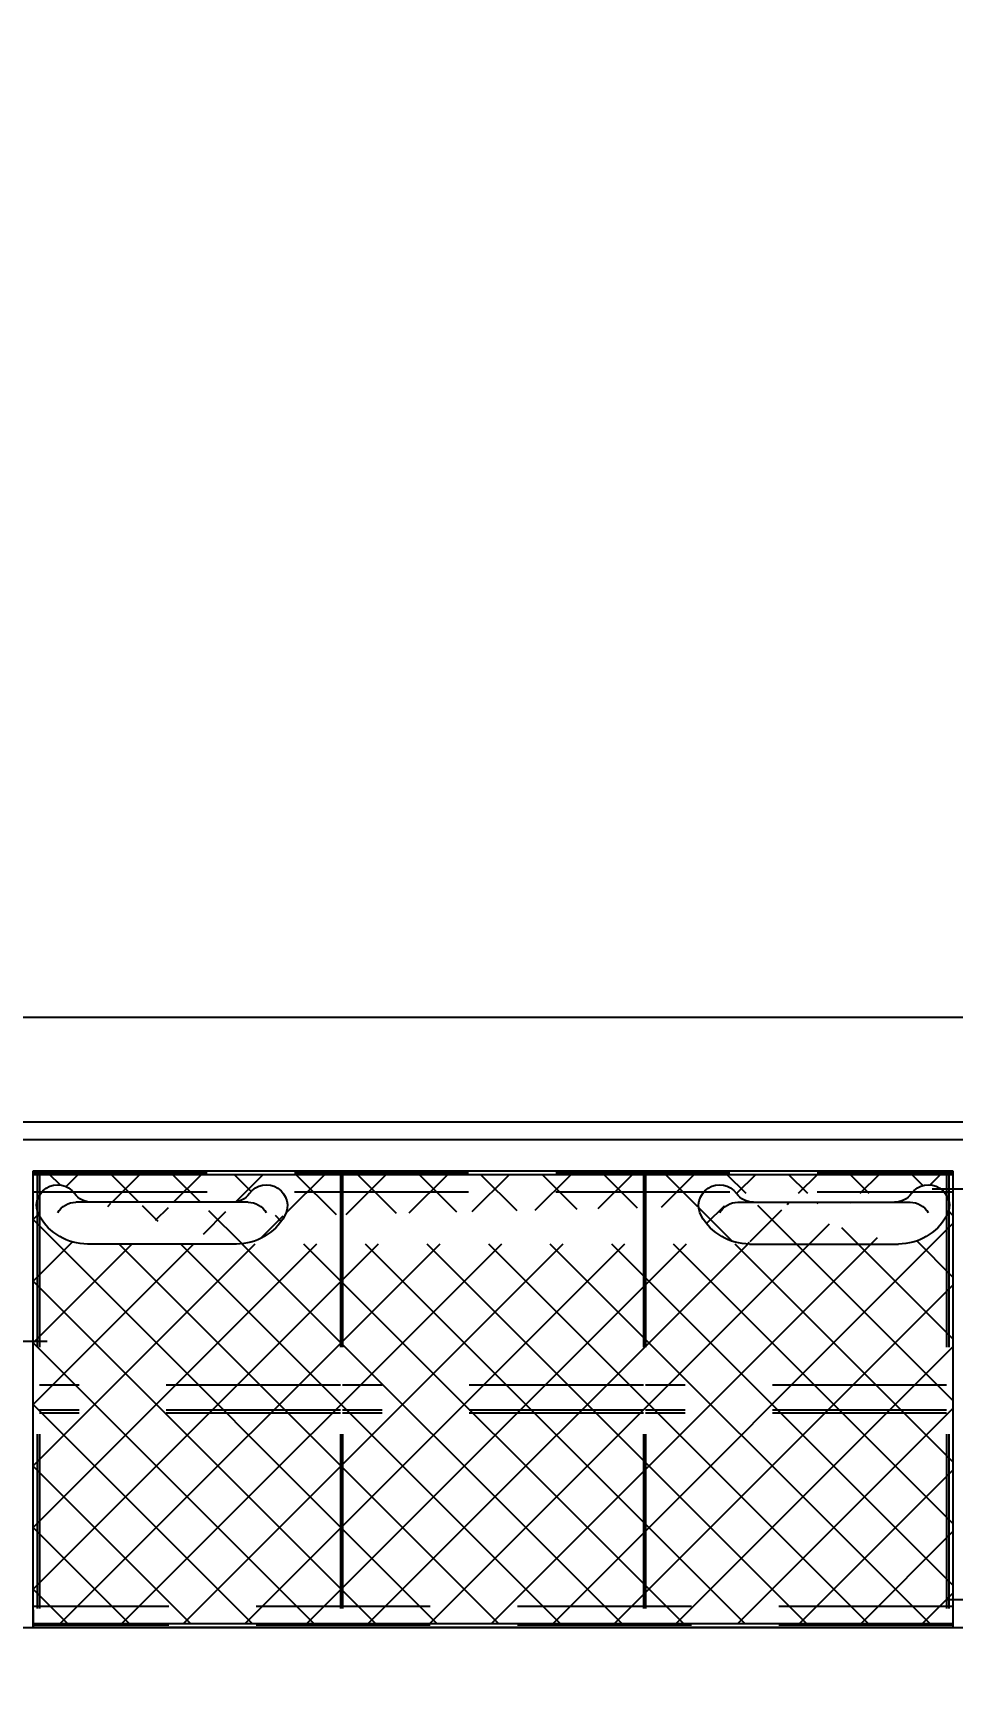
# Model space of a CAD drawing. Header units: millimetres. Extents: x -5 to 1510635, y -6 to 71285.
# Drawn here: x 258713 to 260033, y 34697 to 37071 of the extents above; entities that cross this region are included whole.
import ezdxf

# ---------------------------------------------------------------- set-up
doc = ezdxf.new("R2010")
doc.units = ezdxf.units.MM
doc.header["$LTSCALE"] = 1000
doc.linetypes.add('CENTER', pattern=[2, 1.25, -0.25, 0.25, -0.25])
doc.linetypes.add('HIDDEN', pattern=[0.375, 0.25, -0.125])
for name, color, linetype in [('MP-1', 1, 'CENTER'), ('MP-2', 42, 'Continuous'), ('MP-3', 3, 'Continuous'), ('MP-4', 4, 'HIDDEN'), ('MP-8', 8, 'Continuous'), ('MP-R', 1, 'Continuous')]:
    doc.layers.add(name, color=color, linetype=linetype)
doc.dimstyles.new('MPS2', dxfattribs={"dimscale": 100, "dimtxt": 3, "dimasz": 3, "dimexe": 1, "dimexo": 1, "dimgap": 1, "dimtad": 1, "dimzin": 12, "dimdsep": 46, "dimtxsty": 'Standard', "dimcen": 1, "dimclrd": 1, "dimclre": 1, "dimclrt": 7, "dimazin": 2, "dimtfac": 1, "dimtmove": 0, "dimatfit": 3, "dimfxl": 1, "dimarcsym": 0})

# ---------------------------------------------------------------- blocks, each defined once
blk = doc.blocks.new('Centering Device')
at = {"layer": 'MP-R'}
h = blk.add_hatch(dxfattribs=at)
h.set_pattern_fill('ANSI37', color=256, scale=500, style=0)
h.set_pattern_definition([(45, (0, -2400), (-44.19417382415921, 44.19417382415922), []), (135, (0, -2400), (-44.19417382415922, -44.19417382415921), [])])
h.paths.add_polyline_path([(3985.000814686431, -1680.000002101778), (2665.000814686435, -1680.000002101778), (2665.000814686431, -2325.000002101779), (3985.000814686431, -2325.000002101775)])
edge = h.paths.add_edge_path(flags=16)
edge.add_line((2743.302104375925, -2224.999986550285), (2956.700971908907, -2224.999986550081))
edge.add_arc((2748.734797613248, -2314.99998650305), 30, 89.99999246444708, 144.3146739688734)
edge.add_arc((2743.302093854309, -2304.999986550285), 80, 89.99999246444708, 150.0000107499036)
edge.add_arc((2700.000814686431, -2280.000002101771), 29.9999999999991, 150.0000107499036, 324.31467931173)
edge.add_arc((2951.268267461088, -2314.999986502846), 30, 35.68531962320345, 89.99999950662055)
edge.add_line((2748.734801558854, -2284.99998650305), (2951.268378021578, -2284.99998650305))
edge.add_arc((2956.70097122002, -2304.999986550081), 80, 29.99998301186264, 89.99999950662055)
edge.add_arc((3000.002250387883, -2280.000002101546), 29.9999999999991, 215.6853196135293, 389.9999830118626)
edge.add_line((3901.266827814008, -2284.99998650305), (3698.733251351285, -2284.99998650305))
edge.add_line((3693.3006588485, -2224.999979781578), (3906.699536214208, -2224.999986550278))
edge.add_arc((3698.733361911774, -2314.999986502846), 30, 90.00000049337947, 144.3146803767966)
edge.add_arc((3901.266831759614, -2314.99998650305), 30, 35.68532603112655, 90.00000753555295)
edge.add_arc((3950.000814686431, -2280.000002101771), 29.9999999999991, 215.68532068827, 389.9999892500964)
edge.add_arc((3649.99937898498, -2280.000002101546), 29.9999999999991, 150.0000169881374, 324.3146803864707)
edge.add_arc((3693.300658152843, -2304.999986550081), 80, 90.00000049337947, 150.0000169881374)
edge.add_arc((3906.699535518554, -2304.999986550285), 80, 29.99998925009638, 90.00000753555295)
at = {"layer": 'MP-1', "color": 1, "linetype": 'CENTER'}
blk.add_line((3975.659017811606, -1714.999648437211), (4054.660970936606, -1714.99964843724), dxfattribs=at)
at = {"layer": 'MP-1'}
for p, q in [((2684.999014190533, -2084.999531429889), (604.9990141907656, -2084.999531429889)), ((4445.000766803063, -2303.756675212457), (3955.000766803063, -2303.756675212457))]:
    blk.add_line(p, q, dxfattribs=at)
at = {"layer": 'MP-2', "color": 1}
blk.add_line((2665.000814686606, -1699.999768162221), (2665.000814686606, -1674.999999509209), dxfattribs=at)
for centre, start, end in [((2726.366049061566, -2255.000119289643), 209.9999991031712, 269.9999978074109), ((2973.637016012734, -2255.000119289432), 269.9999994970323, 329.9999964106688), ((3676.364613360129, -2255.000119289432), 210.0000035893312, 270.0000005029677), ((3923.635580311297, -2255.000119289643), 270.0000021925891, 330.0000008968287)]:
    blk.add_arc(centre, 30, start, end, dxfattribs=at)
at = {"layer": 'MP-3'}
for p, q in [((220.0000083292503, -1675.000018718549), (5099.999608772163, -1674.99998042869)), ((2665.000814686431, -1675.000002101778), (2665.000814686435, -2330.000002101782)), ((3985.000814686431, -1675.000002101778), (2665.000814686431, -1675.000002101778)), ((2665.000814686606, -1677.299999509227), (2665.000814686431, -2275.000000671558)), ((3985.000814686431, -1680.000002101778), (2665.000814686435, -1680.000002101778)), ((3985.000321522606, -2274.999681870411), (3985.000321522606, -1677.299989542969)), ((3985.000814686431, -2330.000002101771), (3985.000814686431, -1675.000002101778)), ((2956.700970524362, -2224.999979781582), (2743.302093158654, -2224.999986550281)), ((3693.3006588485, -2224.999979781582), (3906.699536214208, -2224.999986550281)), ((2973.637016273606, -2284.999979634309), (2726.366049061569, -2284.999986697554)), ((3676.364613099257, -2284.999979634309), (3923.635580311293, -2284.999986697554)), ((2665.000814686431, -2325.000002101779), (3985.000814686431, -2325.000002101775)), ((2665.000814686431, -2330.000002101779), (3985.000814686431, -2330.000002101775))]:
    blk.add_line(p, q, dxfattribs=at)
blk.add_lwpolyline([(5320.000000000029, -2400), (0, -2400), (0, 0), (5320.000000000029, 0), (5320.000000000029, -2400)], dxfattribs=at)
blk.add_lwpolyline([(20, -2374.999999999998), (5300, -2374.999999999998), (5300, -24.99999999999818), (20, -24.99999999999818)], close=True, dxfattribs=at)
for centre, radius, start, end in [((2743.302093854309, -2304.999986550289), 80, 89.99999246444706, 150.0000107498213), ((2956.70097122002, -2304.999986550085), 80, 29.99998301185008, 89.99999950662055), ((3693.300658152843, -2304.999986550085), 80, 90.00000049337947, 150.0000169881499), ((3906.699535518554, -2304.999986550289), 80, 29.99998925017868, 90.00000753555291), ((2700.000814686431, -2280.000002101775), 29.9999999999991, 150.0000107498213, 324.3146793117736), ((3000.002250387883, -2280.000002101549), 29.9999999999991, 215.6853196134408, 29.99998301185008), ((3649.99937898498, -2280.000002101549), 29.9999999999991, 150.0000169881499, 324.3146803865592), ((3950.000814686431, -2280.000002101775), 29.9999999999991, 215.6853206882264, 29.99998925017868), ((2748.734797613248, -2314.999986503053), 30, 89.99999246444706, 144.3146739688662), ((2951.268267461088, -2314.999986502849), 30, 35.68531962316069, 89.99999950662055), ((3698.733361911774, -2314.999986502849), 30, 90.00000049337947, 144.3146803768393), ((3901.266831759614, -2314.999986503053), 30, 35.68532603113382, 90.00000753555291)]:
    blk.add_arc(centre, radius, start, end, dxfattribs=at)
at = {"layer": 'MP-4'}
for p, q in [((3985.000814686431, -1678.000002101778), (2665.000814686435, -1678.000002101778)), ((2671.000814686431, -2327.000002101779), (2671.000814686431, -1678.000002101779)), ((2674.000814686431, -2327.000002101779), (2674.000814686431, -1678.000002101779)), ((3106.000814686431, -2327.000002101779), (3106.000814686431, -1678.000002101779)), ((3109.000814686431, -2327.000002101779), (3109.000814686431, -1678.000002101779)), ((3541.000814686432, -2327.000002101779), (3541.00081468643, -1678.000002101779)), ((3544.000814686432, -2327.000002101779), (3544.000814686431, -1678.000002101779)), ((3976.000814686432, -2327.000002101779), (3976.000814686432, -1678.000002101778)), ((3979.000814686432, -2327.000002101779), (3979.00081468643, -1678.000002101779)), ((3985.000814686431, -1705.000002101775), (2665.000814686435, -1705.000002101778)), ((3106.000814686431, -1982.500002101778), (2674.000814686431, -1982.500002101778)), ((3106.000814686431, -1986.500002101778), (2674.000814686431, -1986.500002101775)), ((3541.000814686431, -1982.500002101778), (3109.000814686431, -1982.500002101778)), ((3541.000814686431, -1986.500002101778), (3109.000814686431, -1986.500002101778)), ((3976.000814686431, -1982.500002101775), (3544.000814686431, -1982.500002101775)), ((3976.000814686431, -1986.500002101778), (3544.000814686431, -1986.500002101778)), ((3106.000814686431, -2022.500002101778), (2674.000814686431, -2022.500002101778)), ((3541.000814686431, -2022.500002101778), (3109.000814686431, -2022.500002101778)), ((3976.000814686431, -2022.500002101775), (3544.000814686431, -2022.500002101775)), ((2665.000814686431, -2300.000002101779), (3985.000814686431, -2300.000002101779)), ((2665.000814686431, -2327.000002101779), (3985.000814686431, -2327.000002101779))]:
    blk.add_line(p, q, dxfattribs=at)
blk = doc.blocks.new('*D194')
at = {"layer": 'DEFPOINTS', "color": 0, "linetype": 'ByBlock', "transparency": 16777216}
for p in [(261367.665250579, 38261.08531328535), (256047.665250579, 35508.79177639436), (261367.665250579, 35508.79177639436)]:
    blk.add_point(p, dxfattribs=at)
at = {"layer": 'MP-8', "color": 1, "linetype": 'ByBlock', "lineweight": -2, "transparency": 16777216}
for p, q in [((256047.665250579, 35588.79177639436), (256047.665250579, 38341.08531328535)), ((261367.665250579, 35588.79177639436), (261367.665250579, 38341.08531328535)), ((256287.665250579, 38261.08531328535), (261127.665250579, 38261.08531328535))]:
    blk.add_line(p, q, dxfattribs=at)
at = {"layer": 'MP-8', "color": 1, "linetype": 'ByBlock', "transparency": 16777216}
for points in [[(256287.665250579, 38301.08531328535), (256287.665250579, 38221.08531328535), (256047.665250579, 38261.08531328535)], [(261127.665250579, 38301.08531328535), (261127.665250579, 38221.08531328535), (261367.665250579, 38261.08531328535)]]:
    blk.add_solid(points, dxfattribs=at)
at = {"layer": 'MP-8', "color": 7, "linetype": 'ByBlock', "transparency": 16777216, "insert": (258707.665250579, 38461.08531328535), "char_height": 240, "attachment_point": 5}
blk.add_mtext('5320', dxfattribs=at)

msp = doc.modelspace()

# ---------------------------------------------------------------- linework, layer by layer
at = {"layer": 'MP-8'}
for p, q in [((261517.665250578, 35658.79177639438), (255897.6652505785, 35658.79177639436)), ((261367.665250579, 35508.79177639436), (256047.6652505785, 35508.79177639436))]:
    msp.add_line(p, q, dxfattribs=at)

# ---------------------------------------------------------------- block references
at = {"xscale": -1, "rotation": 180}
msp.add_blockref('Centering Device', (256047.665250579, 33108.79177639436), dxfattribs=at)

# ---------------------------------------------------------------- dimensions: what is measured, and where the dimension line sits
at = {"layer": 'MP-8', "linetype": 'ByBlock'}
dim = msp.add_linear_dim(base=(261367.665250579, 38261.08531328535), p1=(256047.665250579, 35508.79177639436), p2=(261367.665250579, 35508.79177639436), dimstyle='MPS2', override={"dimscale": 80, "dimdec": 0}, dxfattribs=at)
dim.commit()
dim.dimension.update_dxf_attribs({"geometry": '*D194', "text_midpoint": (258707.665250579, 38461.08531328535)})

doc.saveas('drawing.dxf')
